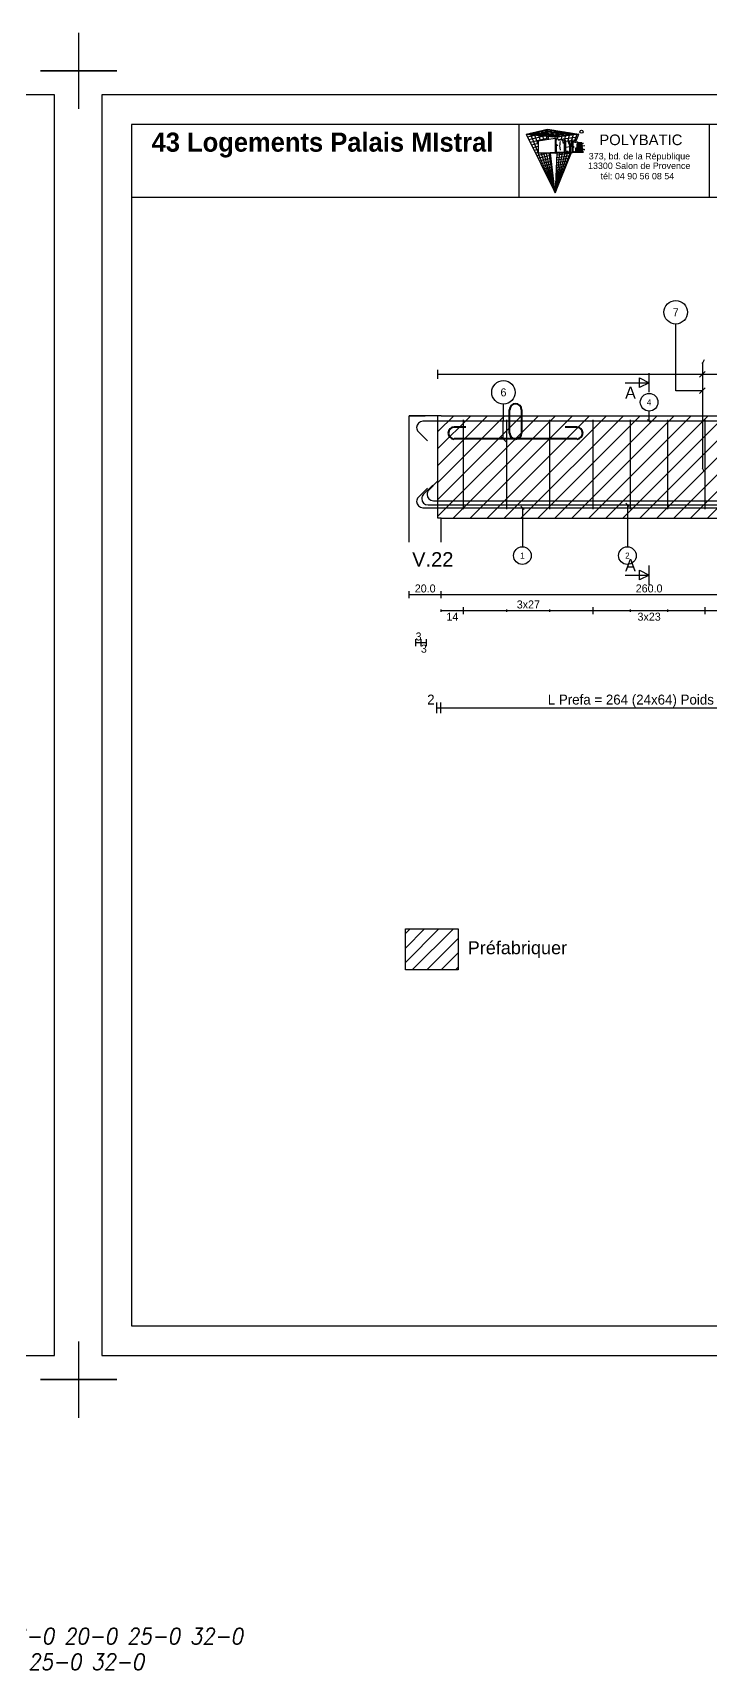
# Model space of a CAD drawing. Extents: x -12912 to 27386, y 1818 to 8189.
# Drawn here: x -5862 to -5438, y 2987 to 4010 of the extents above; entities that cross this region are included whole.
import ezdxf
from ezdxf.enums import TextEntityAlignment as Align

# ---------------------------------------------------------------- set-up
doc = ezdxf.new("R2010")
doc.units = 0
doc.header["$MEASUREMENT"] = 0
doc.linetypes.add('CONTINUE', pattern=[0])
doc.layers.get('0').update_dxf_attribs({"linetype": 'CONTINUOUS'})
for name, color, linetype in [('1', 7, 'CONTINUOUS'), ('104', 7, 'CONTINUOUS'), ('173', 7, 'CONTINUOUS'), ('5', 7, 'CONTINUOUS'), ('6', 7, 'CONTINUOUS'), ('7', 7, 'CONTINUOUS'), ('GO-CARTOUCHE', 7, 'CONTINUOUS'), ('GO-TEXTE', 9, 'CONTINUOUS'), ('PYC-HACHURE', 7, 'CONTINUOUS'), ('RDC COFFRAGE', 7, 'CONTINUOUS'), ('STR_TXT', 102, 'CONTINUOUS')]:
    doc.layers.add(name, color=color, linetype=linetype)
doc.layers.add('PYC- HACHURES', color=7, linetype='CONTINUOUS', lineweight=18)
doc.styles.add('ARIAL', font='ARIAL.TTF')
doc.styles.add('Tableau', font='romans.shx', dxfattribs={"width": 0.9, "oblique": 10})
doc.styles.add('TEXTEBA', font='ARIAL.TTF')

# ---------------------------------------------------------------- blocks, each defined once
blk = doc.blocks.new('A$C25E25F4E')
at = {"layer": 'RDC COFFRAGE', "color": 5, "linetype": 'CONTINUE', "lineweight": 40, "ltscale": 0.01}
for points in [[(52.3, 22.1), (52.3, 22.1)], [(48.5, 3.7), (48.5, 18.3)], [(56, 18.3), (56, 3.7)], [(10.3, 3.7), (10.3, 3.7)], [(14, 7.5), (21.1, 7.5)], [(83.4, 7.5), (90.5, 7.5)], [(94.3, 3.7), (94.3, 3.7)], [(52.3, 0), (14, 0)], [(90.5, 0), (52.3, 0)]]:
    blk.add_lwpolyline(points, dxfattribs=at)
for centre, start, end in [((52.3, 18.3), 90, 180), ((52.3, 18.3), 0, 90), ((14, 3.7), 90, 180), ((14, 3.7), 180, 270), ((52.3, 3.7), 180, 270), ((52.3, 3.7), 270, 0), ((90.5, 3.7), 0, 90), ((90.5, 3.7), 270, 0)]:
    blk.add_arc(centre, 3.75, start, end, dxfattribs=at)
blk = doc.blocks.new('Smallsp')
at = {"layer": 'STR_TXT', "linetype": 'Continuous'}
for points in [[(0, 15), (0, -15)], [(-30, 0), (40, 0)]]:
    blk.add_lwpolyline(points, dxfattribs=at)
at = {"layer": 'STR_TXT', "linetype": 'Continuous', "style": 'Tableau', "oblique": 10, "width": 0.9}
for s, p in [('HA', (-23.6, 1.9)), ('AD', (-22.2, -13.9))]:
    blk.add_text(s, height=10, dxfattribs=at).set_placement(p)
for tag, p in [('SPAD', (1.4, 1.9)), ('SPHA', (1.4, -14.1))]:
    blk.add_attdef(tag, p, '', height=10, dxfattribs=at)

msp = doc.modelspace()

# ---------------------------------------------------------------- hatches: boundary and pattern name
at = {"layer": 'PYC- HACHURES', "lineweight": 15}
h = msp.add_hatch(dxfattribs=at)
h.set_pattern_fill('ANSI31', color=104, scale=60, style=0)
h.set_pattern_definition([(45, (2287.273, 9e-13), (-5.303301, 5.303301), [])])
h.paths.add_polyline_path([(-5328.205, 3771.006), (-5328.205, 3707.006), (-5064.208, 3707.006), (-5064.208, 3771.006)])
h.paths.add_polyline_path([(-5344.208, 3707.006), (-5344.208, 3771.006), (-5608.205, 3771.006), (-5608.205, 3707.006)])
h = msp.add_hatch(dxfattribs=at)
h.set_pattern_fill('ANSI31', color=104, scale=2, style=0)
h.set_pattern_definition([(45, (-5423.2735, 4883.058), (-4.490128, 4.490128), [])])
h.paths.add_polyline_path([(-5595.668, 3450.485), (-5628.588, 3450.485), (-5628.588, 3424.833), (-5595.668, 3424.833)])

# ---------------------------------------------------------------- linework, layer by layer
for p, q in [((-5832.899, 4010.196), (-5832.899, 3986.389)), ((-5832.899, 4010.196), (-5832.899, 3986.389)), ((-5856.706, 3986.389), (-5832.899, 3986.389)), ((-5832.899, 3986.389), (-5856.706, 3986.389)), ((-5856.706, 3986.389), (-5832.899, 3986.389)), ((-5832.899, 3986.389), (-5856.706, 3986.389)), ((-5856.706, 3986.389), (-5832.899, 3986.389)), ((-5856.706, 3986.389), (-5832.899, 3986.389)), ((-5832.899, 3986.389), (-5856.706, 3986.389)), ((-5856.706, 3986.389), (-5832.899, 3986.389)), ((-5832.899, 3986.389), (-5856.706, 3986.389)), ((-5856.706, 3986.389), (-5832.899, 3986.389)), ((-5856.706, 3986.389), (-5832.899, 3986.389)), ((-5832.899, 3986.389), (-5856.706, 3986.389)), ((-5856.706, 3986.389), (-5832.899, 3986.389)), ((-5832.899, 3986.389), (-5856.706, 3986.389)), ((-5856.706, 3986.389), (-5832.899, 3986.389)), ((-5856.706, 3986.389), (-5832.899, 3986.389)), ((-5832.899, 3986.389), (-5856.706, 3986.389)), ((-5856.706, 3986.389), (-5832.899, 3986.389)), ((-5832.899, 3986.389), (-5856.706, 3986.389)), ((-5856.706, 3986.389), (-5832.899, 3986.389)), ((-5856.706, 3986.389), (-5832.899, 3986.389)), ((-5832.899, 3986.389), (-5856.706, 3986.389)), ((-5856.706, 3986.389), (-5832.899, 3986.389)), ((-5832.899, 3986.389), (-5856.706, 3986.389)), ((-5856.706, 3986.389), (-5832.899, 3986.389)), ((-5856.706, 3986.389), (-5832.899, 3986.389)), ((-5832.899, 3986.389), (-5856.706, 3986.389)), ((-5856.706, 3986.389), (-5832.899, 3986.389)), ((-5832.899, 3986.389), (-5856.706, 3986.389)), ((-5856.706, 3986.389), (-5832.899, 3986.389)), ((-5856.706, 3986.389), (-5832.899, 3986.389)), ((-5832.899, 3986.389), (-5832.899, 3962.582)), ((-5832.899, 3986.389), (-5832.899, 3962.582)), ((-5832.899, 3986.389), (-5832.899, 3962.582)), ((-5832.899, 3986.389), (-5832.899, 3962.582)), ((-5832.899, 3986.389), (-5832.899, 3962.582)), ((-5832.899, 3986.389), (-5832.899, 3962.582)), ((-5832.899, 3986.389), (-5832.899, 3962.582)), ((-5809.092, 3986.389), (-5832.899, 3986.389)), ((-5832.899, 3986.389), (-5809.092, 3986.389)), ((-5809.092, 3986.389), (-5832.899, 3986.389)), ((-5832.899, 3986.389), (-5809.092, 3986.389)), ((-5809.092, 3986.389), (-5832.899, 3986.389)), ((-5809.092, 3986.389), (-5832.899, 3986.389)), ((-5832.899, 3986.389), (-5809.092, 3986.389)), ((-5809.092, 3986.389), (-5832.899, 3986.389)), ((-5832.899, 3986.389), (-5809.092, 3986.389)), ((-5809.092, 3986.389), (-5832.899, 3986.389)), ((-5809.092, 3986.389), (-5832.899, 3986.389)), ((-5832.899, 3986.389), (-5809.092, 3986.389)), ((-5809.092, 3986.389), (-5832.899, 3986.389)), ((-5832.899, 3986.389), (-5809.092, 3986.389)), ((-5809.092, 3986.389), (-5832.899, 3986.389)), ((-5809.092, 3986.389), (-5832.899, 3986.389)), ((-5832.899, 3986.389), (-5809.092, 3986.389)), ((-5809.092, 3986.389), (-5832.899, 3986.389)), ((-5832.899, 3986.389), (-5809.092, 3986.389)), ((-5809.092, 3986.389), (-5832.899, 3986.389)), ((-5809.092, 3986.389), (-5832.899, 3986.389)), ((-5832.899, 3986.389), (-5832.899, 3962.582)), ((-5832.899, 3986.389), (-5809.092, 3986.389)), ((-5809.092, 3986.389), (-5832.899, 3986.389)), ((-5832.899, 3986.389), (-5809.092, 3986.389)), ((-5809.092, 3986.389), (-5832.899, 3986.389)), ((-5809.092, 3986.389), (-5832.899, 3986.389)), ((-5832.899, 3986.389), (-5832.899, 3962.582)), ((-5832.899, 3986.389), (-5809.092, 3986.389)), ((-5809.092, 3986.389), (-5832.899, 3986.389)), ((-5832.899, 3986.389), (-5809.092, 3986.389)), ((-5809.092, 3986.389), (-5832.899, 3986.389)), ((-5809.092, 3986.389), (-5832.899, 3986.389)), ((-5832.899, 3986.389), (-5832.899, 3962.582)), ((-5832.899, 3192.696), (-5832.899, 3168.889)), ((-5832.899, 3192.696), (-5832.899, 3168.889)), ((-5856.706, 3168.889), (-5832.899, 3168.889)), ((-5832.899, 3168.889), (-5856.706, 3168.889)), ((-5856.706, 3168.889), (-5832.899, 3168.889)), ((-5832.899, 3168.889), (-5856.706, 3168.889)), ((-5856.706, 3168.889), (-5832.899, 3168.889)), ((-5856.706, 3168.889), (-5832.899, 3168.889)), ((-5832.899, 3168.889), (-5856.706, 3168.889)), ((-5856.706, 3168.889), (-5832.899, 3168.889)), ((-5832.899, 3168.889), (-5856.706, 3168.889)), ((-5856.706, 3168.889), (-5832.899, 3168.889)), ((-5856.706, 3168.889), (-5832.899, 3168.889)), ((-5832.899, 3168.889), (-5856.706, 3168.889)), ((-5856.706, 3168.889), (-5832.899, 3168.889)), ((-5832.899, 3168.889), (-5856.706, 3168.889)), ((-5856.706, 3168.889), (-5832.899, 3168.889)), ((-5856.706, 3168.889), (-5832.899, 3168.889)), ((-5832.899, 3168.889), (-5856.706, 3168.889)), ((-5856.706, 3168.889), (-5832.899, 3168.889)), ((-5832.899, 3168.889), (-5856.706, 3168.889)), ((-5856.706, 3168.889), (-5832.899, 3168.889)), ((-5856.706, 3168.889), (-5832.899, 3168.889)), ((-5832.899, 3168.889), (-5856.706, 3168.889)), ((-5856.706, 3168.889), (-5832.899, 3168.889)), ((-5832.899, 3168.889), (-5856.706, 3168.889)), ((-5856.706, 3168.889), (-5832.899, 3168.889)), ((-5856.706, 3168.889), (-5832.899, 3168.889)), ((-5832.899, 3168.889), (-5856.706, 3168.889)), ((-5856.706, 3168.889), (-5832.899, 3168.889)), ((-5832.899, 3168.889), (-5856.706, 3168.889)), ((-5856.706, 3168.889), (-5832.899, 3168.889)), ((-5856.706, 3168.889), (-5832.899, 3168.889)), ((-5832.899, 3168.889), (-5832.899, 3145.082)), ((-5832.899, 3168.889), (-5832.899, 3145.082)), ((-5832.899, 3168.889), (-5832.899, 3145.082)), ((-5832.899, 3168.889), (-5832.899, 3145.082)), ((-5832.899, 3168.889), (-5832.899, 3145.082)), ((-5832.899, 3168.889), (-5832.899, 3145.082)), ((-5832.899, 3168.889), (-5832.899, 3145.082)), ((-5809.092, 3168.889), (-5832.899, 3168.889)), ((-5832.899, 3168.889), (-5809.092, 3168.889)), ((-5809.092, 3168.889), (-5832.899, 3168.889)), ((-5832.899, 3168.889), (-5809.092, 3168.889)), ((-5809.092, 3168.889), (-5832.899, 3168.889)), ((-5809.092, 3168.889), (-5832.899, 3168.889)), ((-5832.899, 3168.889), (-5809.092, 3168.889)), ((-5809.092, 3168.889), (-5832.899, 3168.889)), ((-5832.899, 3168.889), (-5809.092, 3168.889)), ((-5809.092, 3168.889), (-5832.899, 3168.889)), ((-5809.092, 3168.889), (-5832.899, 3168.889)), ((-5832.899, 3168.889), (-5809.092, 3168.889)), ((-5809.092, 3168.889), (-5832.899, 3168.889)), ((-5832.899, 3168.889), (-5809.092, 3168.889)), ((-5809.092, 3168.889), (-5832.899, 3168.889)), ((-5809.092, 3168.889), (-5832.899, 3168.889)), ((-5832.899, 3168.889), (-5809.092, 3168.889)), ((-5809.092, 3168.889), (-5832.899, 3168.889)), ((-5832.899, 3168.889), (-5809.092, 3168.889)), ((-5809.092, 3168.889), (-5832.899, 3168.889)), ((-5809.092, 3168.889), (-5832.899, 3168.889)), ((-5832.899, 3168.889), (-5832.899, 3145.082)), ((-5832.899, 3168.889), (-5809.092, 3168.889)), ((-5809.092, 3168.889), (-5832.899, 3168.889)), ((-5832.899, 3168.889), (-5809.092, 3168.889)), ((-5809.092, 3168.889), (-5832.899, 3168.889)), ((-5809.092, 3168.889), (-5832.899, 3168.889)), ((-5832.899, 3168.889), (-5832.899, 3145.082)), ((-5832.899, 3168.889), (-5809.092, 3168.889)), ((-5809.092, 3168.889), (-5832.899, 3168.889)), ((-5832.899, 3168.889), (-5809.092, 3168.889)), ((-5809.092, 3168.889), (-5832.899, 3168.889)), ((-5809.092, 3168.889), (-5832.899, 3168.889)), ((-5832.899, 3168.889), (-5832.899, 3145.082))]:
    msp.add_line(p, q)
at = {"layer": '1', "color": 1}
for points in [[(-5614.81, 3725.821), (-5620.467, 3720.164)], [(-5611.51, 3727.621), (-5617.167, 3721.964)], [(-5608.21, 3730.221), (-5613.867, 3724.564)], [(-5621.609, 3717.406), (-5621.609, 3717.406)], [(-5618.309, 3719.206), (-5618.309, 3719.206)], [(-5615.009, 3721.806), (-5615.009, 3721.806)], [(-5614.409, 3715.306), (-5338.004, 3715.306)], [(-5611.109, 3717.906), (-5341.304, 3717.906)], [(-5617.709, 3713.506), (-5334.704, 3713.506)]]:
    msp.add_lwpolyline(points, dxfattribs=at)
for centre, start, end in [((-5617.709, 3717.406), 135, 180), ((-5617.709, 3717.406), 180, 270), ((-5614.409, 3719.206), 135, 180), ((-5614.409, 3719.206), 180, 270), ((-5611.109, 3721.806), 135, 180), ((-5611.109, 3721.806), 180, 270)]:
    msp.add_arc(centre, 3.9, start, end, dxfattribs=at)
at = {"layer": '104', "color": 104}
for points in [[(-5476.207, 3785.606), (-5476.207, 3797.606)], [(-5441.76, 3805.806), (-5442.906, 3803.82)], [(-5442.906, 3803.82), (-5442.906, 3738.192)], [(-5491.207, 3791.606), (-5476.207, 3791.606)], [(-5441.76, 3736.206), (-5442.906, 3738.192)], [(-5476.207, 3665.406), (-5476.207, 3677.406)], [(-5491.207, 3671.406), (-5476.207, 3671.406)]]:
    msp.add_lwpolyline(points, dxfattribs=at)
for points in [[(-5476.207, 3791.606), (-5482.207, 3788.606), (-5482.207, 3794.606), (-5476.207, 3791.606)], [(-5476.207, 3671.406), (-5482.207, 3668.406), (-5482.207, 3674.406), (-5476.207, 3671.406)]]:
    msp.add_lwpolyline(points, close=True, dxfattribs=at)
msp.add_point((-5442.906, 3803.82), dxfattribs=at)
at = {"layer": '173', "color": 173}
for points in [[(-5334.704, 3767.506), (-5617.709, 3767.506)], [(-5592.205, 3712.506), (-5592.205, 3768.506)], [(-5565.205, 3712.506), (-5565.205, 3768.506)], [(-5538.205, 3712.506), (-5538.205, 3768.506)], [(-5511.205, 3712.506), (-5511.205, 3768.506)], [(-5487.873, 3712.506), (-5487.873, 3768.506)], [(-5464.54, 3712.506), (-5464.54, 3768.506)], [(-5441.208, 3712.506), (-5441.208, 3768.506)], [(-5621.609, 3763.606), (-5621.609, 3763.606)], [(-5620.467, 3760.848), (-5614.81, 3755.191)]]:
    msp.add_lwpolyline(points, dxfattribs=at)
for start, end in [(90, 180), (180, 225)]:
    msp.add_arc((-5617.709, 3763.606), 3.9, start, end, dxfattribs=at)
at = {"layer": '5', "color": 5}
msp.add_line((-5608.205, 3796.851), (-5064.208, 3796.851), dxfattribs=at)
for points in [[(-5608.205, 3794.101), (-5608.205, 3799.601)], [(-5608.205, 3795.934), (-5608.205, 3797.768)], [(-5626.208, 3657.073), (-5626.208, 3661.473)], [(-5626.208, 3659.273), (-5606.205, 3659.273)], [(-5606.205, 3657.073), (-5606.205, 3661.473)], [(-5606.205, 3659.273), (-5346.208, 3659.273)], [(-5606.205, 3648.539), (-5606.205, 3650.006)], [(-5606.205, 3649.273), (-5592.205, 3649.273)], [(-5592.205, 3647.073), (-5592.205, 3651.473)], [(-5592.205, 3648.539), (-5592.205, 3650.006)], [(-5592.205, 3649.273), (-5565.205, 3649.273)], [(-5592.205, 3649.273), (-5511.205, 3649.273)], [(-5565.205, 3648.539), (-5565.205, 3650.006)], [(-5565.205, 3649.273), (-5538.205, 3649.273)], [(-5538.205, 3648.539), (-5538.205, 3650.006)], [(-5538.205, 3649.273), (-5511.205, 3649.273)], [(-5511.205, 3647.073), (-5511.205, 3651.473)], [(-5511.205, 3648.539), (-5511.205, 3650.006)], [(-5511.205, 3649.273), (-5487.873, 3649.273)], [(-5511.205, 3649.273), (-5441.208, 3649.273)], [(-5487.873, 3648.539), (-5487.873, 3650.006)], [(-5487.873, 3649.273), (-5464.54, 3649.273)], [(-5464.54, 3648.539), (-5464.54, 3650.006)], [(-5464.54, 3649.273), (-5441.208, 3649.273)], [(-5441.208, 3647.073), (-5441.208, 3651.473)], [(-5441.208, 3648.539), (-5441.208, 3650.006)], [(-5441.208, 3649.273), (-5414.208, 3649.273)], [(-5441.208, 3649.273), (-5360.208, 3649.273)], [(-5622.009, 3627.073), (-5622.009, 3631.473)], [(-5622.009, 3629.273), (-5618.709, 3629.273)], [(-5618.709, 3627.073), (-5618.709, 3631.473)], [(-5618.709, 3629.273), (-5615.409, 3629.273)], [(-5615.409, 3627.073), (-5615.409, 3631.473)]]:
    msp.add_lwpolyline(points, dxfattribs=at)
at = {"layer": '6', "color": 6}
for points in [[(-5459.573, 3786.606), (-5459.573, 3828.273)], [(-5444.674, 3795.083), (-5441.138, 3798.619)], [(-5444.674, 3784.838), (-5441.138, 3788.374)], [(-5567.458, 3756.456), (-5567.308, 3778.24)], [(-5442.906, 3786.606), (-5459.573, 3786.606)], [(-5477.267, 3768.567), (-5475.146, 3766.445)], [(-5476.207, 3767.506), (-5476.207, 3773.906)], [(-5565.63, 3754.628), (-5569.166, 3758.164)], [(-5488.725, 3714.245), (-5490.847, 3716.367)], [(-5489.786, 3715.306), (-5489.786, 3688.678)], [(-5554.38, 3712.445), (-5556.502, 3714.567)], [(-5555.441, 3713.506), (-5555.441, 3689.106)]]:
    msp.add_lwpolyline(points, dxfattribs=at)
for centre, radius in [((-5459.573, 3835.606), 7.333), ((-5567.286, 3785.573), 7.333), ((-5476.207, 3779.406), 5.5), ((-5555.441, 3683.606), 5.5), ((-5489.786, 3683.606), 5.5)]:
    msp.add_circle(centre, radius, dxfattribs=at)
at = {"layer": '7', "color": 7}
for points in [[(-5606.205, 3771.006), (-5626.208, 3771.006)], [(-5626.208, 3692.006), (-5626.208, 3771.006)], [(-5626.208, 3771.006), (-5616.207, 3771.006)], [(-5606.205, 3771.006), (-5346.208, 3771.006)], [(-5626.208, 3692.006), (-5626.208, 3707.006)], [(-5606.205, 3707.006), (-5346.208, 3707.006)], [(-5606.205, 3692.006), (-5606.205, 3707.006)]]:
    msp.add_lwpolyline(points, dxfattribs=at)
at = {"layer": '7', "color": 7, "linetype": 'Continuous'}
msp.add_lwpolyline([(-5606.205, 3707.006), (-5608.205, 3707.006), (-5608.205, 3771.006)], dxfattribs=at)
at = {"layer": '7', "color": 7}
msp.add_lwpolyline([(-5628.588, 3450.485), (-5595.668, 3450.485), (-5595.668, 3424.833), (-5628.588, 3424.833)], close=True, dxfattribs=at)
at = {"layer": 'GO-CARTOUCHE', "color": 9, "linetype": 'CONTINUE'}
for p, q in [((-5553.094, 3946.865), (-5539.7, 3949.98)), ((-5553.094, 3946.865), (-5533.471, 3944.997)), ((-5553.094, 3946.865), (-5535.028, 3910.112)), ((-5552.272, 3945.195), (-5539.488, 3948.168)), ((-5551.584, 3946.722), (-5538.191, 3949.741)), ((-5551.451, 3943.525), (-5539.276, 3946.356)), ((-5545.618, 3935.383), (-5550.667, 3947.43)), ((-5550.667, 3947.43), (-5531.036, 3945.336)), ((-5550.63, 3941.854), (-5539.063, 3944.544)), ((-5549.809, 3940.184), (-5545.618, 3941.158)), ((-5548.565, 3946.434), (-5535.173, 3949.262)), ((-5545.618, 3940.478), (-5548.24, 3947.994)), ((-5548.24, 3947.994), (-5528.602, 3945.676)), ((-5545.813, 3948.559), (-5526.167, 3946.016)), ((-5544.176, 3942.724), (-5545.813, 3948.559)), ((-5535.028, 3944.069), (-5545.618, 3942.512)), ((-5545.618, 3942.512), (-5545.618, 3935.037)), ((-5545.547, 3946.147), (-5532.154, 3948.782)), ((-5542.081, 3943.032), (-5543.386, 3949.123)), ((-5543.386, 3949.123), (-5523.733, 3946.355)), ((-5542.528, 3945.859), (-5529.136, 3948.303)), ((-5540.007, 3943.337), (-5540.959, 3949.688)), ((-5540.959, 3949.688), (-5521.298, 3946.695)), ((-5538.94, 3943.494), (-5539.7, 3949.98)), ((-5539.7, 3949.98), (-5520.078, 3946.865)), ((-5539.509, 3945.572), (-5526.118, 3947.824)), ((-5536.49, 3945.284), (-5523.099, 3947.345)), ((-5533.285, 3943.797), (-5535.028, 3944.069)), ((-5535.028, 3944.069), (-5535.028, 3935.054)), ((-5534.981, 3945.14), (-5521.59, 3947.106)), ((-5534.405, 3940.441), (-5534.405, 3943.341)), ((-5533.613, 3943.218), (-5534.405, 3943.341)), ((-5534.405, 3940.441), (-5533.778, 3940.392)), ((-5533.471, 3944.997), (-5533.523, 3943.834)), ((-5520.078, 3946.865), (-5533.471, 3944.997)), ((-5533.036, 3943.482), (-5520.757, 3945.195)), ((-5532.837, 3943.138), (-5530.871, 3943.424)), ((-5532.121, 3940.466), (-5532.16, 3939.613)), ((-5531.983, 3941.516), (-5532.121, 3940.466)), ((-5531.756, 3942.353), (-5531.983, 3941.516)), ((-5531.036, 3945.336), (-5531.259, 3943.37)), ((-5530.117, 3942.65), (-5530.479, 3943.234)), ((-5529.173, 3943.154), (-5530.324, 3942.985)), ((-5529.872, 3941.952), (-5530.117, 3942.65)), ((-5529.685, 3940.943), (-5529.872, 3941.952)), ((-5529.173, 3935.66), (-5529.173, 3943.161)), ((-5528.55, 3943.056), (-5529.173, 3943.154)), ((-5528.602, 3945.676), (-5529.142, 3943.149)), ((-5528.55, 3936.283), (-5528.55, 3943.056)), ((-5528.55, 3942.54), (-5526.989, 3942.754)), ((-5528.55, 3942.54), (-5528.549, 3936.283)), ((-5527.01, 3942.816), (-5525.719, 3939.066)), ((-5526.453, 3942.729), (-5527.01, 3942.816)), ((-5526.989, 3942.754), (-5525.719, 3939.066)), ((-5526.167, 3946.016), (-5526.959, 3942.808)), ((-5526.777, 3942.779), (-5521.437, 3943.525)), ((-5526.453, 3942.729), (-5525.425, 3939.742)), ((-5524.7, 3942.455), (-5526.279, 3942.222)), ((-5524.7, 3942.455), (-5525.425, 3939.742)), ((-5524.204, 3942.377), (-5525.096, 3939.041)), ((-5525.093, 3939.053), (-5524.223, 3942.308)), ((-5523.733, 3946.355), (-5524.961, 3942.416)), ((-5524.204, 3942.377), (-5524.7, 3942.455)), ((-5524.223, 3942.308), (-5524.037, 3942.336)), ((-5524.037, 3942.351), (-5524.219, 3942.324)), ((-5524.037, 3935.66), (-5524.037, 3942.351)), ((-5522.831, 3942.162), (-5524.037, 3942.351)), ((-5522.898, 3941.732), (-5523.601, 3941.841)), ((-5523.601, 3939.217), (-5523.601, 3941.841)), ((-5521.298, 3946.695), (-5522.99, 3942.187)), ((-5522.417, 3941.812), (-5522.116, 3941.854)), ((-5521.109, 3941.893), (-5522.365, 3941.708)), ((-5522.164, 3941.738), (-5520.078, 3946.865)), ((-5521.109, 3941.893), (-5521.353, 3939.858)), ((-5520.798, 3941.845), (-5521.109, 3941.893)), ((-5520.798, 3941.845), (-5520.051, 3935.666)), ((-5520.772, 3941.622), (-5520.05, 3941.728)), ((-5520.721, 3941.207), (-5520.05, 3941.286)), ((-5520.71, 3941.112), (-5519.646, 3941.223)), ((-5520.05, 3941.728), (-5520.05, 3941.286)), ((-5518.805, 3941.533), (-5520.05, 3941.728)), ((-5520.05, 3941.286), (-5519.646, 3941.223)), ((-5519.646, 3935.666), (-5519.646, 3941.223)), ((-5519.209, 3941.155), (-5518.805, 3941.092)), ((-5519.209, 3935.666), (-5519.209, 3941.155)), ((-5519.209, 3941.056), (-5518.805, 3941.092)), ((-5518.805, 3941.092), (-5518.805, 3941.533)), ((-5518.646, 3941.508), (-5518.805, 3941.457)), ((-5518.646, 3941.508), (-5518.646, 3935.664)), ((-5518.21, 3941.44), (-5518.646, 3941.508)), ((-5518.21, 3941.44), (-5518.21, 3935.66)), ((-5518.21, 3941.235), (-5517.222, 3941.327)), ((-5548.988, 3938.513), (-5545.618, 3939.297)), ((-5548.167, 3936.843), (-5545.618, 3937.435)), ((-5547.346, 3935.172), (-5545.618, 3935.574)), ((-5546.525, 3933.502), (-5539.92, 3935.037)), ((-5545.704, 3931.831), (-5537.789, 3933.671)), ((-5545.618, 3935.037), (-5534.405, 3935.66)), ((-5534.523, 3935.055), (-5545.618, 3935.037)), ((-5535.028, 3910.112), (-5545.473, 3935.037)), ((-5544.883, 3930.161), (-5537.577, 3931.858)), ((-5535.028, 3910.112), (-5543.721, 3935.037)), ((-5535.028, 3910.112), (-5542.02, 3935.037)), ((-5535.028, 3910.112), (-5540.368, 3935.037)), ((-5535.028, 3910.112), (-5538.763, 3935.037)), ((-5535.028, 3910.112), (-5537.949, 3935.037)), ((-5535.028, 3910.112), (-5524.744, 3935.394)), ((-5525.55, 3935.366), (-5535.028, 3910.112)), ((-5527.175, 3935.31), (-5535.028, 3910.112)), ((-5528.824, 3935.252), (-5535.028, 3910.112)), ((-5530.496, 3935.194), (-5535.028, 3910.112)), ((-5532.193, 3935.135), (-5535.028, 3910.112)), ((-5533.914, 3935.075), (-5535.028, 3910.112)), ((-5534.523, 3935.055), (-5531.392, 3935.17)), ((-5533.553, 3939.75), (-5534.405, 3939.816)), ((-5534.405, 3939.816), (-5534.405, 3935.66)), ((-5534.405, 3935.66), (-5526.899, 3935.66)), ((-5534.108, 3930.726), (-5526.193, 3931.831)), ((-5534.037, 3932.311), (-5525.514, 3933.502)), ((-5533.966, 3933.897), (-5524.834, 3935.172)), ((-5533.239, 3940.059), (-5533.553, 3939.75)), ((-5532.16, 3939.613), (-5532.1, 3938.322)), ((-5532.1, 3938.322), (-5531.813, 3936.856)), ((-5531.392, 3935.17), (-5530.831, 3935.19)), ((-5530.788, 3935.192), (-5524.043, 3935.439)), ((-5529.176, 3935.659), (-5524.029, 3935.66)), ((-5528.55, 3936.283), (-5526.899, 3936.283)), ((-5528.549, 3938.817), (-5525.719, 3939.066)), ((-5528.549, 3936.283), (-5526.899, 3936.278)), ((-5526.899, 3935.66), (-5526.899, 3936.283)), ((-5526.899, 3935.66), (-5525.715, 3935.66)), ((-5525.719, 3935.66), (-5525.719, 3939.066)), ((-5525.719, 3936.278), (-5525.715, 3935.66)), ((-5525.715, 3935.66), (-5525.096, 3935.66)), ((-5525.096, 3935.667), (-5525.093, 3939.053)), ((-5525.096, 3935.66), (-5525.096, 3939.041)), ((-5524.044, 3935.666), (-5518.646, 3935.666)), ((-5524.042, 3935.439), (-5517.203, 3935.657)), ((-5524.037, 3935.66), (-5522.717, 3935.66)), ((-5523.601, 3939.217), (-5523.033, 3939.173)), ((-5523.601, 3938.78), (-5523.067, 3938.739)), ((-5523.601, 3936.096), (-5523.601, 3938.78)), ((-5523.601, 3936.096), (-5522.851, 3936.096)), ((-5522.475, 3935.873), (-5522.723, 3935.666)), ((-5522.723, 3935.666), (-5521.869, 3935.666)), ((-5522.296, 3936.257), (-5522.475, 3935.873)), ((-5522.34, 3938.399), (-5522.26, 3938.146)), ((-5522.194, 3936.751), (-5522.296, 3936.257)), ((-5522.26, 3938.146), (-5522.181, 3937.665)), ((-5522.163, 3937.197), (-5522.194, 3936.751)), ((-5522.181, 3937.665), (-5522.163, 3937.197)), ((-5521.8, 3936.131), (-5521.856, 3935.666)), ((-5521.737, 3936.656), (-5521.8, 3936.131)), ((-5521.685, 3937.094), (-5521.737, 3936.656)), ((-5521.635, 3937.512), (-5521.685, 3937.094)), ((-5521.584, 3937.934), (-5521.635, 3937.512)), ((-5521.558, 3938.153), (-5521.584, 3937.934)), ((-5521.54, 3938.297), (-5521.558, 3938.153)), ((-5521.526, 3938.414), (-5521.54, 3938.297)), ((-5521.494, 3938.684), (-5521.526, 3938.414)), ((-5521.427, 3939.244), (-5521.494, 3938.684)), ((-5521.353, 3939.858), (-5521.427, 3939.244)), ((-5521.171, 3937.717), (-5521.417, 3935.666)), ((-5521.171, 3937.717), (-5520.734, 3937.683)), ((-5521.119, 3938.15), (-5520.956, 3939.511)), ((-5521.119, 3938.15), (-5520.788, 3938.124)), ((-5520.956, 3939.511), (-5520.788, 3938.124)), ((-5520.734, 3937.683), (-5520.49, 3935.66)), ((-5519.209, 3935.666), (-5518.646, 3935.666)), ((-5518.646, 3935.664), (-5518.21, 3935.66)), ((-5518.068, 3938.458), (-5518.044, 3937.838)), ((-5518.044, 3937.838), (-5517.985, 3937.271)), ((-5517.985, 3937.271), (-5517.895, 3936.793)), ((-5517.895, 3936.793), (-5517.765, 3936.351)), ((-5517.765, 3936.351), (-5517.563, 3935.938)), ((-5516.852, 3939.492), (-5517.587, 3939.424)), ((-5517.563, 3935.938), (-5517.33, 3935.683)), ((-5516.872, 3937.282), (-5517.536, 3937.22)), ((-5516.872, 3937.282), (-5516.429, 3937.298)), ((-5516.406, 3939.422), (-5516.852, 3939.492)), ((-5544.062, 3928.49), (-5537.364, 3930.046)), ((-5543.241, 3926.82), (-5537.152, 3928.234)), ((-5542.42, 3925.15), (-5536.94, 3926.422)), ((-5541.599, 3923.479), (-5536.727, 3924.61)), ((-5540.777, 3921.809), (-5536.515, 3922.797)), ((-5539.956, 3920.138), (-5536.303, 3920.985)), ((-5534.604, 3919.626), (-5530.95, 3920.138)), ((-5534.533, 3921.212), (-5530.271, 3921.808)), ((-5534.462, 3922.797), (-5529.591, 3923.479)), ((-5534.391, 3924.383), (-5528.912, 3925.149)), ((-5534.32, 3925.969), (-5528.232, 3926.82)), ((-5534.25, 3927.554), (-5527.553, 3928.49)), ((-5534.179, 3929.14), (-5526.873, 3930.161))]:
    msp.add_line(p, q, dxfattribs=at)
at = {"layer": 'GO-CARTOUCHE', "linetype": 'Continuous'}
for points in [[(-5847.899, 3183.889), (-5847.899, 3971.389), (-6961.535, 3971.389), (-6961.535, 3183.889)], [(-4704.74, 3183.889), (-4704.74, 3971.389), (-5818.376, 3971.389), (-5818.376, 3183.889)], [(-4723.299, 3202.448), (-4723.299, 3952.83), (-5799.818, 3952.83), (-5799.818, 3202.448)]]:
    msp.add_lwpolyline(points, close=True, dxfattribs=at)
at = {"layer": 'GO-CARTOUCHE', "color": 9, "linetype": 'CONTINUE'}
for centre in [(-5518.488, 3948.415, 70.14), (-5518.488, 3948.415, 70.14), (-5518.488, 3948.415)]:
    msp.add_circle(centre, 0.997, dxfattribs=at)
at = {"layer": 'GO-TEXTE', "color": 7}
for points in [[(-5557.636, 3952.83), (-5557.636, 3907.384)], [(-5438.73, 3952.83), (-5438.73, 3907.384)], [(-4723.299, 3907.384), (-5799.818, 3907.384)]]:
    msp.add_lwpolyline(points, dxfattribs=at)
at = {"layer": 'PYC-HACHURE'}
for points in [[(-5608.828, 3585.094), (-5608.828, 3591.938)], [(-5608.828, 3588.516), (-5606.339, 3588.516)], [(-5608.828, 3588.516), (-5343.719, 3588.516)], [(-5606.339, 3585.094), (-5606.339, 3591.938)]]:
    msp.add_lwpolyline(points, dxfattribs=at)

# ---------------------------------------------------------------- block references
at = {"layer": '7', "color": 7, "linetype": 'Continuous'}
msp.add_blockref('A$C25E25F4E', (-5612.002, 3756.456), dxfattribs=at)
at = {"layer": 'STR_TXT', "linetype": 'Continuous'}
msp.add_blockref('Smallsp', (-6137.313, 3001.713), dxfattribs=at).add_auto_attribs({'SPHA': '6-0 8-0 10-3.6 12-0 14-0 16-0 20-0 25-0 32-0 ', 'SPAD': '6-46.4 8-61.14 10-51.27 12-0 14-0 16-0 20-0 25-0 32-0 '})

# ---------------------------------------------------------------- texts
at = {"style": 'ARIAL'}
msp.add_text('V.22', height=8.9847, dxfattribs=at).set_placement((-5624.373, 3685.746), align=Align.TOP_LEFT)
msp.add_text('Préfabriquer', height=8.08623, dxfattribs=at).set_placement((-5558.551, 3438.65), align=Align.MIDDLE_CENTER)
at = {"layer": '104', "color": 104}
msp.add_text('A', height=7.5, dxfattribs=at).set_placement((-5491.207, 3789.132), align=Align.TOP_LEFT)
msp.add_text('A', height=7.5, dxfattribs=at).set_placement((-5491.207, 3673.88))
at = {"layer": '5', "color": 5}
for s, p in [('20.0', (-5616.207, 3660.592)), ('260.0', (-5476.207, 3660.592)), ('3x27', (-5551.705, 3650.592)), ('3', (-5620.359, 3630.592))]:
    msp.add_text(s, height=5, dxfattribs=at).set_placement(p, align=Align.CENTER)
for s, p in [('14', (-5599.205, 3647.953)), ('3x23', (-5476.207, 3647.953)), ('3', (-5617.059, 3627.953))]:
    msp.add_text(s, height=5, dxfattribs=at).set_placement(p, align=Align.TOP_CENTER)
at = {"layer": '6', "color": 6}
for s, height, p in [('7', 5, (-5459.573, 3835.606)), ('6', 5, (-5567.286, 3785.573)), ('4', 3.75, (-5476.207, 3779.406)), ('1', 3.75, (-5555.441, 3683.606)), ('2', 3.75, (-5489.786, 3683.606))]:
    msp.add_text(s, height=height, dxfattribs=at).set_placement(p, align=Align.MIDDLE_CENTER)
at = {"layer": 'GO-CARTOUCHE', "color": 9, "style": 'TEXTEBA'}
for s, p in [('373, bd. de la République', (-5513.921, 3931.105)), ('13300 Salon de Provence', (-5514.385, 3925.147)), ('tél: 04 90 56 08 54', (-5506.558, 3918.674))]:
    msp.add_text(s, height=3.97727, dxfattribs=at).set_placement(p)
at = {"layer": 'GO-CARTOUCHE', "insert": (-5680.418, 3940.038), "char_height": 11.93182, "attachment_point": 5}
msp.add_mtext('{\\Fbold|c0;43 Logements Palais MIstral}', dxfattribs=at)
at = {"layer": 'GO-TEXTE', "color": 3, "style": 'TEXTEBA'}
msp.add_text('POLYBATIC', height=6.6288, dxfattribs=at).set_placement((-5481.376, 3943.325), align=Align.MIDDLE)
at = {"layer": 'PYC-HACHURE'}
for s, height, p in [('2', 6.222, (-5612.659, 3590.551)), ('L Prefa = 264 (24x64) Poids 1.033 T', 6.22222, (-5472.367, 3590.551))]:
    msp.add_text(s, height=height, dxfattribs=at).set_placement(p, align=Align.CENTER)

doc.saveas('drawing.dxf')
